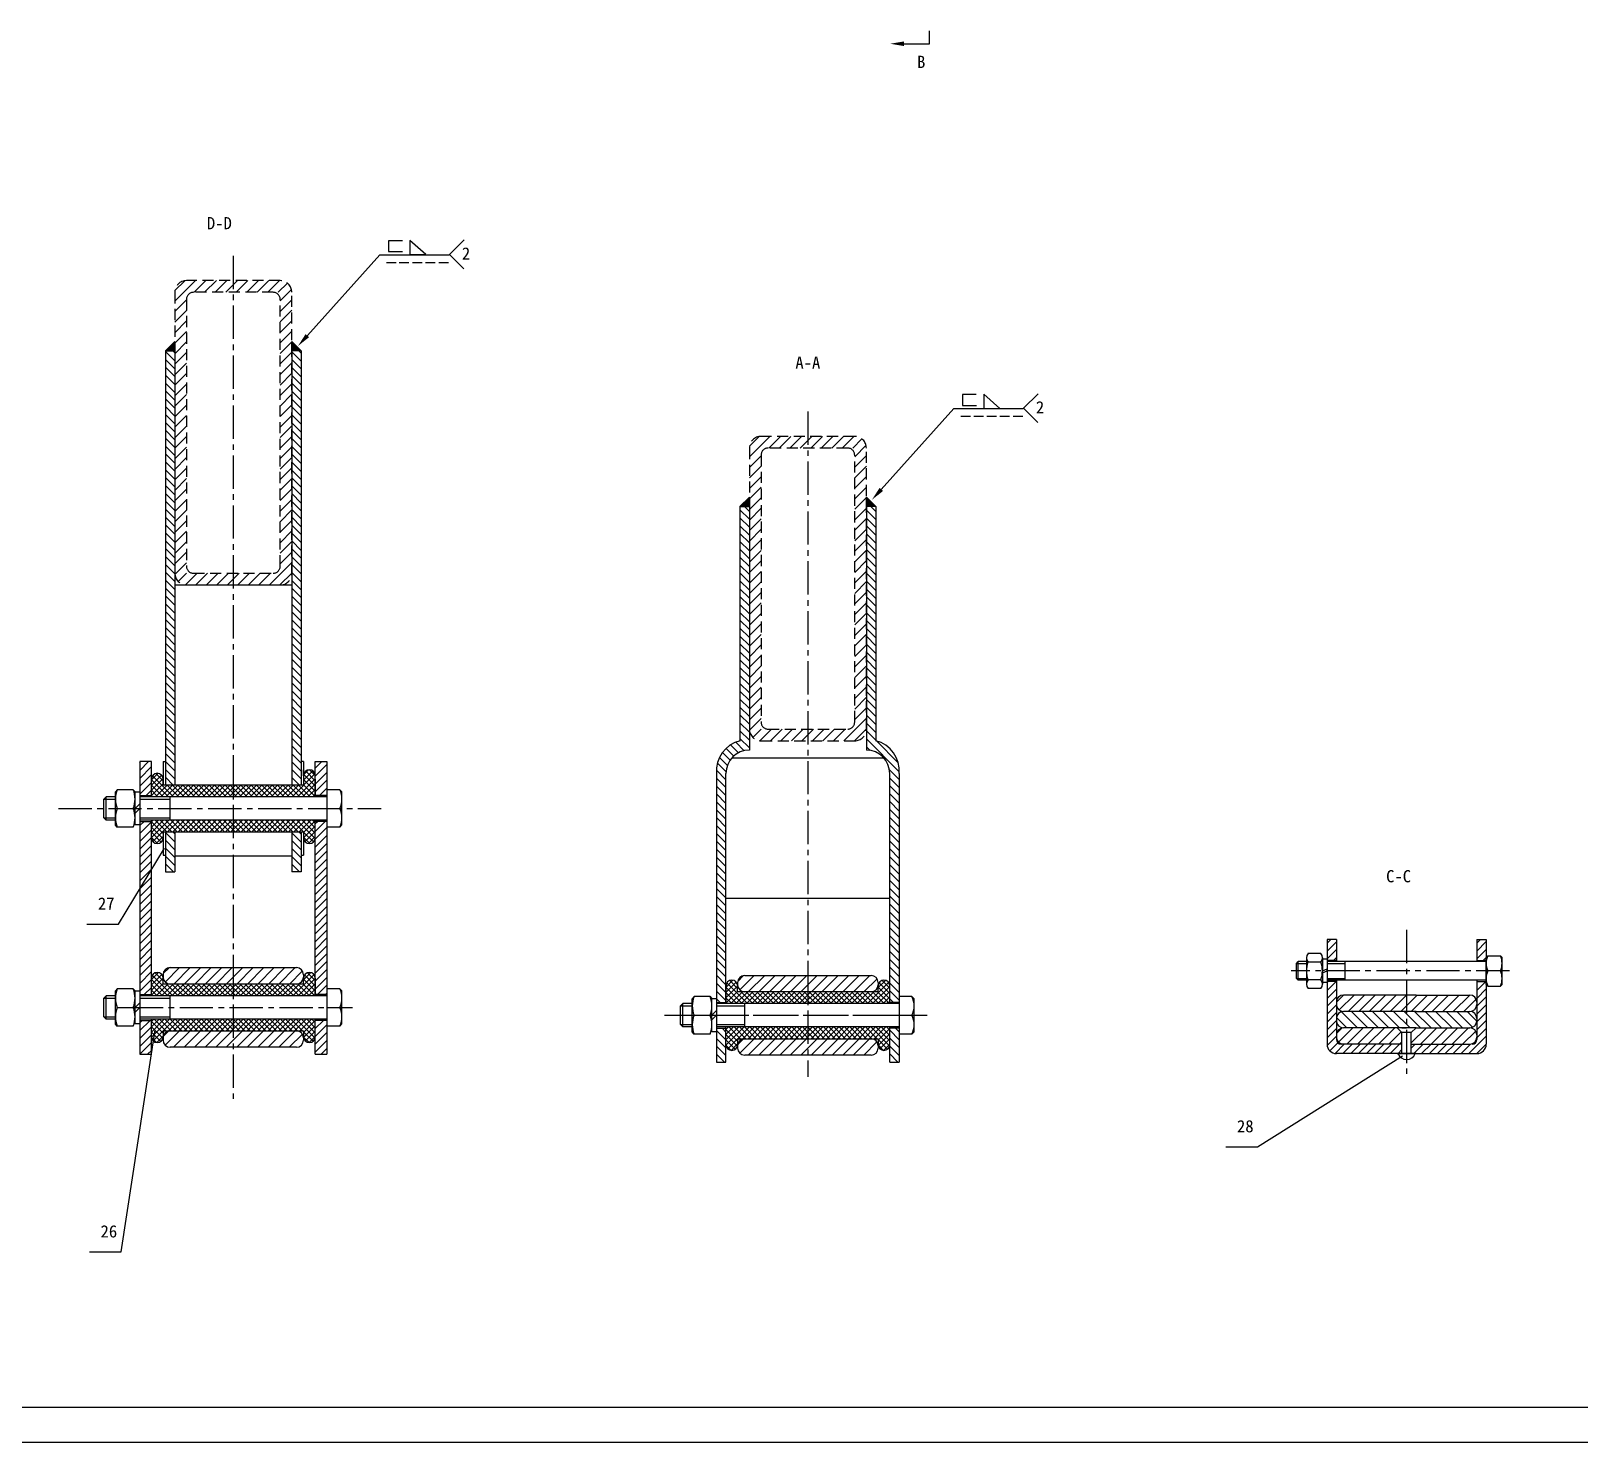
# Model space of a CAD drawing. Header units: millimetres. Extents: x -4667 to 8941, y -1665 to 5310.
# Drawn here: x 291.6 to 734.7, y 4167.3 to 4571.1 of the extents above; entities that cross this region are included whole.
import ezdxf

# ---------------------------------------------------------------- set-up
doc = ezdxf.new("R2010")
doc.units = ezdxf.units.MM
doc.linetypes.add('CENTER2', pattern=[28.575, 19.05, -3.175, 3.175, -3.175])
doc.linetypes.add('DASHED2', pattern=[9.525, 6.35, -3.175])
for name, color, linetype in [('尺寸', 4, 'CONTINUOUS'), ('点划线', 6, 'CENTER2'), ('细实线', 3, 'CONTINUOUS'), ('虚线', 4, 'DASHED2')]:
    doc.layers.add(name, color=color, linetype=linetype)
doc.layers.add('粗实线', color=2, linetype='CONTINUOUS', lineweight=30)
doc.styles.get("Standard").update_dxf_attribs({"font": '', "height": 3.5})
doc.styles.get('Standard').set_extended_font_data('SimSun')
pattern_1 = [(135, (530.7148, 4276.0188), (-1.128145, -1.128145), [])]

msp = doc.modelspace()

# ---------------------------------------------------------------- hatches: boundary and pattern name
at = {"layer": '粗实线', "ltscale": 0.5}
for points in [[(330.07, 4479.56), (332.75, 4479.56), (332.75, 4482.24)], [(366.25, 4482.24), (366.25, 4479.56), (368.93, 4479.56)], [(494.53, 4434.98), (497.21, 4434.98), (497.21, 4437.66)], [(494.53, 4434.98), (497.21, 4434.98), (497.21, 4437.66)], [(530.71, 4437.66), (530.71, 4434.98), (533.39, 4434.98)]]:
    msp.add_hatch(color=256, dxfattribs=at).paths.add_polyline_path(points)
at = {"layer": '细实线', "ltscale": 0.5}
h = msp.add_hatch(dxfattribs=at)
h.set_pattern_fill('ANSI31', color=256, scale=0.5025, angle=90, style=0)
h.set_pattern_definition([(135, (330.0746, 4330.4625), (-1.128145, -1.128145), [])])
h.paths.add_polyline_path([(332.75, 4413.23), (332.75, 4479.56), (330.07, 4479.56), (330.07, 4362.01), (330.07, 4355.31), (332.75, 4355.31)])
h.paths.add_polyline_path([(366.25, 4355.31), (368.93, 4355.31), (368.93, 4362.01), (368.93, 4479.56), (366.25, 4479.56), (366.25, 4413.23)])
h.paths.add_polyline_path([(366.25, 4330.46), (368.93, 4330.46), (368.93, 4335.21), (368.93, 4341.91), (366.25, 4341.91)])
h.paths.add_polyline_path([(332.75, 4341.91), (330.07, 4341.91), (330.07, 4335.21), (330.07, 4330.46), (332.75, 4330.46)])
h = msp.add_hatch(dxfattribs=at)
h.set_pattern_fill('ANSI31', color=256, scale=0.5025, angle=90, style=0)
h.set_pattern_definition(pattern_1)
h.paths.add_polyline_path([(487.83, 4358.6, -0.367728), (494.53, 4367.98), (494.53, 4434.98), (494.53, 4434.98), (497.21, 4434.98), (497.21, 4365.3, 0.414214), (490.51, 4358.6), (490.51, 4293.1), (487.83, 4293.1)])
h.paths.add_polyline_path([(487.83, 4282.05), (487.83, 4285.73), (490.51, 4285.73), (490.51, 4281.04), (490.51, 4276.02), (487.83, 4276.02)])
h = msp.add_hatch(dxfattribs=at)
h.set_pattern_fill('ANSI31', color=256, scale=0.5025, angle=90, style=0)
h.set_pattern_definition(pattern_1)
h.paths.add_polyline_path([(540.09, 4358.6, 0.367728), (533.39, 4367.98), (533.39, 4434.98), (533.39, 4434.98), (530.71, 4434.98), (530.71, 4365.3, -0.414214), (537.41, 4358.6), (537.41, 4293.1), (540.09, 4293.1)])
h.paths.add_polyline_path([(540.09, 4282.05), (540.09, 4285.73), (537.41, 4285.73), (537.41, 4281.04), (537.41, 4276.02), (540.09, 4276.02)])
h = msp.add_hatch(dxfattribs=at)
h.set_pattern_fill('ANSI31', color=256, scale=0.5025, style=0)
h.set_pattern_definition([(45, (322.7046, 4278.2586), (-1.128145, 1.128145), [])])
h.paths.add_polyline_path([(376.3, 4344.92), (372.95, 4344.92), (372.95, 4340.23), (372.95, 4295.34), (376.3, 4295.34)])
h.paths.add_polyline_path([(326.05, 4344.92), (322.7, 4344.92), (322.7, 4295.34), (326.05, 4295.34)])
h.paths.add_polyline_path([(326.05, 4287.97), (322.7, 4287.97), (322.7, 4278.26), (326.05, 4278.26)])
h.paths.add_polyline_path([(376.3, 4287.97), (372.95, 4287.97), (372.95, 4283.28), (372.95, 4278.26), (376.3, 4278.26)])
h.paths.add_polyline_path([(376.3, 4362.01), (372.95, 4362.01), (372.95, 4352.29), (376.3, 4352.29)])
h.paths.add_polyline_path([(326.05, 4362.01), (322.7, 4362.01), (322.7, 4352.29), (326.05, 4352.29)])
h = msp.add_hatch(dxfattribs=at)
h.set_pattern_fill('ANSI37', color=256, scale=0.335, angle=90, style=0)
h.set_pattern_definition([(135, (326.0546, 4281.6086), (-0.752096, -0.752096), []), (225, (326.0546, 4281.6086), (0.752096, -0.752096), [])])
h.paths.add_polyline_path([(372.95, 4356.98), (372.95, 4357.99, 0.414214), (371.28, 4359.66, 0.414214), (369.6, 4357.99), (369.6, 4357.32), (369.6, 4355.31), (349.5, 4355.31), (349.5, 4351.96), (372.95, 4351.96)])
h.paths.add_polyline_path([(372.95, 4345.26), (349.5, 4345.26), (349.5, 4341.91), (369.6, 4341.91), (369.6, 4340.23, 0.414214), (371.28, 4338.56, 0.414214), (372.95, 4340.23)])
h.paths.add_polyline_path([(349.5, 4345.26), (326.05, 4345.26), (326.05, 4340.23, 0.414214), (327.73, 4338.56, 0.414214), (329.4, 4340.23), (329.4, 4341.91), (349.5, 4341.91)])
h.paths.add_polyline_path([(349.5, 4355.31), (329.4, 4355.31), (329.4, 4356.98, 0.414214), (327.73, 4358.66, 0.414214), (326.05, 4356.98), (326.05, 4351.96), (349.5, 4351.96)])
h.paths.add_polyline_path([(349.5, 4298.36), (329.4, 4298.36), (329.4, 4300.03, 0.414214), (327.73, 4301.71, 0.414214), (326.05, 4300.03), (326.05, 4295.01), (349.5, 4295.01)])
h.paths.add_polyline_path([(372.95, 4300.03, 0.414214), (371.28, 4301.71, 0.414214), (369.6, 4300.03), (369.6, 4298.36), (349.5, 4298.36), (349.5, 4295.01), (372.95, 4295.01)])
h.paths.add_polyline_path([(372.95, 4288.31), (349.5, 4288.31), (349.5, 4284.96), (369.6, 4284.96), (369.6, 4283.28, 0.414214), (371.28, 4281.61, 0.414214), (372.95, 4283.28)])
h.paths.add_polyline_path([(349.5, 4288.31), (326.05, 4288.31), (326.05, 4283.28, 0.414214), (327.73, 4281.61, 0.414214), (329.4, 4283.28), (329.4, 4284.96), (349.5, 4284.96)])
h = msp.add_hatch(dxfattribs=at)
h.set_pattern_fill('ANSI31', color=256, scale=0.5025, style=0)
h.set_pattern_definition([(45, (662.5831, 4278.469), (-1.128145, 1.128145), [])])
h.paths.add_polyline_path([(708.14, 4299.1), (705.46, 4299.1), (705.46, 4290.53), (705.46, 4285.84), (705.46, 4283.16, -0.414214), (703.45, 4281.15), (686.7, 4281.15), (686.7, 4278.47), (687.84, 4278.47), (705.46, 4278.47, 0.414214), (708.14, 4281.15)])
h.paths.add_polyline_path([(684.02, 4281.15), (667.27, 4281.15), (666.6, 4281.15, -0.414214), (665.26, 4282.49), (665.26, 4285.84), (665.26, 4290.53), (665.26, 4299.1), (662.58, 4299.1), (662.58, 4298.77), (662.58, 4281.15, 0.414214), (665.26, 4278.47), (684.02, 4278.47)])
h.paths.add_polyline_path([(665.26, 4311.14), (662.58, 4311.14), (662.58, 4305.13), (665.26, 4305.13)])
h.paths.add_polyline_path([(708.14, 4311.14), (705.46, 4311.14), (705.46, 4305.13), (708.14, 4305.13)])
h = msp.add_hatch(dxfattribs=at)
h.set_pattern_fill('ANSI31', color=256, scale=0.67, style=0)
h.set_pattern_definition([(45, (329.4046, 4280.2686), (-1.50419, 1.50419), [])])
h.paths.add_polyline_path([(349.5, 4303.05), (331.41, 4303.05, 0.414214), (329.4, 4301.04), (329.4, 4300.37, 0.414214), (331.41, 4298.36), (349.5, 4298.36)])
h.paths.add_polyline_path([(369.6, 4300.37), (369.6, 4301.04, 0.414214), (367.59, 4303.05), (349.5, 4303.05), (349.5, 4298.36), (367.59, 4298.36, 0.414214)])
h.paths.add_polyline_path([(369.6, 4282.28), (369.6, 4282.95, 0.414214), (367.59, 4284.96), (349.5, 4284.96), (349.5, 4280.27), (367.59, 4280.27, 0.414214)])
h.paths.add_polyline_path([(349.5, 4284.96), (331.41, 4284.96, 0.414214), (329.4, 4282.95), (329.4, 4282.28, 0.414214), (331.41, 4280.27), (349.5, 4280.27)])
h = msp.add_hatch(dxfattribs=at)
h.set_pattern_fill('ANSI37', color=256, scale=0.335, angle=90, style=0)
h.set_pattern_definition([(135, (490.5148, 4279.3688), (-0.752096, -0.752096), []), (225, (490.5148, 4279.3688), (0.752096, -0.752096), [])])
h.paths.add_polyline_path([(513.96, 4296.12), (513.96, 4292.77), (537.41, 4292.77), (537.41, 4297.79, 0.414214), (535.74, 4299.47, 0.414214), (534.06, 4297.79), (534.06, 4296.12)])
h.paths.add_polyline_path([(493.86, 4296.12), (493.86, 4297.79, 0.414214), (492.19, 4299.47, 0.414214), (490.51, 4297.79), (490.51, 4292.77), (513.96, 4292.77), (513.96, 4296.12)])
h.paths.add_polyline_path([(490.51, 4286.07), (490.51, 4281.04, 0.414214), (492.19, 4279.37, 0.414214), (493.86, 4281.04), (493.86, 4282.72), (513.96, 4282.72), (513.96, 4286.07)])
h.paths.add_polyline_path([(513.96, 4286.07), (513.96, 4282.72), (534.06, 4282.72), (534.06, 4281.04, 0.414214), (535.74, 4279.37, 0.414214), (537.41, 4281.04), (537.41, 4286.07)])
h = msp.add_hatch(dxfattribs=at)
h.set_pattern_fill('ANSI31', color=256, scale=0.67, style=0)
h.set_pattern_definition([(45, (493.8648, 4278.0288), (-1.50419, 1.50419), [])])
h.paths.add_polyline_path([(513.96, 4296.12), (513.96, 4300.81), (495.87, 4300.81, 0.414214), (493.86, 4298.8), (493.86, 4298.13, 0.414214), (495.87, 4296.12)])
h.paths.add_polyline_path([(532.05, 4296.12, 0.414214), (534.06, 4298.13), (534.06, 4298.8, 0.414214), (532.05, 4300.81), (513.96, 4300.81), (513.96, 4296.12)])
h.paths.add_polyline_path([(513.96, 4282.72), (513.96, 4278.03), (532.05, 4278.03, 0.414214), (534.06, 4280.04), (534.06, 4280.71, 0.414214), (532.05, 4282.72)])
h.paths.add_polyline_path([(513.96, 4278.03), (513.96, 4282.72), (495.87, 4282.72, 0.414214), (493.86, 4280.71), (493.86, 4280.04, 0.414214), (495.87, 4278.03)])
h = msp.add_hatch(dxfattribs=at)
h.set_pattern_fill('ANSI31', color=256, scale=0.67, style=0)
h.set_pattern_definition([(45, (665.263, 4281.149), (-1.50419, 1.50419), [])])
h.paths.add_polyline_path([(685.36, 4295.22), (667.27, 4295.22, 0.414214), (665.26, 4293.21), (665.26, 4292.54, 0.414214), (667.27, 4290.53), (685.36, 4290.53)])
h.paths.add_polyline_path([(703.45, 4295.22), (688.04, 4295.22), (685.36, 4295.22), (685.36, 4290.53), (688.04, 4290.53), (703.45, 4290.53, 0.414214), (705.46, 4292.54), (705.46, 4293.21, 0.414214)])
h.paths.add_polyline_path([(705.46, 4283.83, 0.414214), (703.45, 4285.84), (688.04, 4285.84), (686.7, 4284.5), (686.7, 4281.15), (703.45, 4281.15, 0.414214), (705.46, 4283.16)])
h.paths.add_polyline_path([(684.02, 4284.5), (682.65, 4285.84), (667.27, 4285.84, 0.414214), (665.26, 4283.83), (665.26, 4283.16, 0.414214), (667.27, 4281.15), (684.02, 4281.15)])
h = msp.add_hatch(dxfattribs=at)
h.set_pattern_fill('ANSI31', color=256, scale=0.67, angle=90, style=0)
h.set_pattern_definition([(135, (665.263, 4285.839), (-1.50419, -1.50419), [])])
h.paths.add_polyline_path([(685.36, 4290.53), (667.27, 4290.53, 0.414214), (665.26, 4288.52), (665.26, 4287.85, 0.414214), (667.27, 4285.84), (685.36, 4285.84)])
h.paths.add_polyline_path([(705.46, 4287.85), (705.46, 4288.52, 0.414214), (703.45, 4290.53), (688.04, 4290.53), (685.36, 4290.53), (685.36, 4285.84), (686.7, 4285.84), (688.04, 4285.84), (703.45, 4285.84, 0.414214)])
at = {"layer": '虚线', "ltscale": 0.5}
h = msp.add_hatch(dxfattribs=at)
h.set_pattern_fill('ANSI31', color=256, scale=0.67, style=0)
h.set_pattern_definition([(45, (332.7546, 4412.5636), (-1.504193, 1.504193), [])])
h.paths.add_polyline_path([(362.9, 4415.91), (349.5, 4415.91), (349.5, 4412.56), (362.9, 4412.56, 0.414214), (366.25, 4415.91), (366.25, 4479.56), (366.25, 4496.31, 0.414214), (362.9, 4499.66), (349.5, 4499.66), (349.5, 4496.31), (362.9, 4496.31)])
h.paths.add_polyline_path([(336.1, 4496.31), (349.5, 4496.31), (349.5, 4499.66), (336.1, 4499.66, 0.414214), (332.75, 4496.31), (332.75, 4415.91, 0.414214), (336.1, 4412.56), (349.5, 4412.56), (349.5, 4415.91), (336.1, 4415.91)])
h = msp.add_hatch(dxfattribs=at)
h.set_pattern_fill('ANSI31', color=256, scale=0.67, style=0)
h.set_pattern_definition([(45, (497.2148, 4367.983), (-1.504193, 1.504193), [])])
h.paths.add_polyline_path([(527.36, 4371.33), (513.96, 4371.33), (513.96, 4367.98), (527.36, 4367.98, 0.414214), (530.71, 4371.33), (530.71, 4434.98), (530.71, 4451.73, 0.414214), (527.36, 4455.08), (513.96, 4455.08), (513.96, 4451.73), (527.36, 4451.73)])
h.paths.add_polyline_path([(500.56, 4451.73), (513.96, 4451.73), (513.96, 4455.08), (500.56, 4455.08, 0.414214), (497.21, 4451.73), (497.21, 4371.33, 0.414214), (500.56, 4367.98), (513.96, 4367.98), (513.96, 4371.33), (500.56, 4371.33)])

# ---------------------------------------------------------------- linework, layer by layer
at = {"layer": '尺寸', "ltscale": 0.5}
for p, q in [((400.04, 4511.16), (400.04, 4507.1)), ((404.58, 4507.1), (400.04, 4511.16)), ((397.88, 4511.05), (393.93, 4511.05)), ((393.93, 4511.05), (393.93, 4507.97)), ((393.93, 4507.97), (397.94, 4507.97)), ((400.04, 4507.1), (404.58, 4507.1)), ((393.32, 4504.84), (396.08, 4504.84)), ((397.01, 4504.84), (399.76, 4504.84)), ((400.78, 4504.84), (403.54, 4504.84)), ((404.49, 4504.84), (407.25, 4504.84)), ((408.29, 4504.84), (411.05, 4504.84)), ((562.17, 4467.04), (558.22, 4467.04)), ((558.22, 4467.04), (558.22, 4463.96)), ((564.34, 4467.14), (564.34, 4463.08)), ((568.87, 4463.08), (564.34, 4467.14)), ((558.22, 4463.96), (562.24, 4463.96)), ((564.34, 4463.08), (568.87, 4463.08)), ((557.76, 4460.9), (560.52, 4460.9)), ((561.44, 4460.9), (564.2, 4460.9)), ((565.22, 4460.9), (567.97, 4460.9)), ((568.93, 4460.9), (571.69, 4460.9)), ((572.73, 4460.9), (575.49, 4460.9))]:
    msp.add_line(p, q, dxfattribs=at)
at = {"layer": '点划线', "ltscale": 0.5}
for p, q in [((349.5, 4506.78), (349.5, 4265.34)), ((513.96, 4462.2), (513.96, 4271.81)), ((299.44, 4348.61), (391.77, 4348.61)), ((685.36, 4313.84), (685.36, 4272.62)), ((714.81, 4302.12), (652.35, 4302.12)), ((319.86, 4291.66), (383.61, 4291.66)), ((472.89, 4289.42), (545.63, 4289.42)), ((484.32, 4289.42), (548.07, 4289.42))]:
    msp.add_line(p, q, dxfattribs=at)
at = {"layer": '粗实线', "ltscale": 0.5}
for p, q in [((548.79, 4567.44), (548.79, 4571.1)), ((332.75, 4482.24), (330.07, 4479.56)), ((332.75, 4479.56), (332.75, 4482.24)), ((366.25, 4479.56), (366.25, 4482.24)), ((366.25, 4482.24), (368.93, 4479.56)), ((330.07, 4479.56), (330.07, 4362.01)), ((330.07, 4479.56), (332.75, 4479.56)), ((330.07, 4479.56), (332.75, 4479.56)), ((332.75, 4479.56), (332.75, 4413.23)), ((368.93, 4479.56), (366.25, 4479.56)), ((366.25, 4479.56), (366.25, 4413.23)), ((368.93, 4479.56), (368.93, 4362.01)), ((497.21, 4437.66), (494.53, 4434.98)), ((497.21, 4437.66), (494.53, 4434.98)), ((497.21, 4434.98), (497.21, 4437.66)), ((497.21, 4434.98), (497.21, 4437.66)), ((530.71, 4434.98), (530.71, 4437.66)), ((530.71, 4437.66), (533.39, 4434.98)), ((494.53, 4434.98), (497.21, 4434.98)), ((494.53, 4434.98), (494.53, 4367.98)), ((494.53, 4434.98), (497.21, 4434.98)), ((494.53, 4434.98), (497.21, 4434.98)), ((494.53, 4434.98), (494.53, 4367.98)), ((494.53, 4434.98), (497.21, 4434.98)), ((497.21, 4434.98), (497.21, 4365.3)), ((497.21, 4434.98), (497.21, 4365.3)), ((533.39, 4434.98), (530.71, 4434.98)), ((530.71, 4434.98), (530.71, 4365.3)), ((533.39, 4434.98), (530.71, 4434.98)), ((533.39, 4434.98), (533.39, 4367.98)), ((332.75, 4413.23), (332.75, 4355.31)), ((332.75, 4412.56), (366.25, 4412.56)), ((366.25, 4413.23), (366.25, 4355.31)), ((326.05, 4362.01), (322.7, 4362.01)), ((322.7, 4362.01), (322.7, 4278.26)), ((326.05, 4351.96), (326.05, 4362.01)), ((329.4, 4362.01), (329.4, 4362.01)), ((329.4, 4362.01), (329.4, 4355.31)), ((329.4, 4362.01), (330.07, 4362.01)), ((330.07, 4362.01), (330.07, 4355.31)), ((368.93, 4362.01), (368.93, 4355.31)), ((369.6, 4362.01), (368.93, 4362.01)), ((369.6, 4362.01), (369.6, 4362.01)), ((369.6, 4362.01), (369.6, 4355.31)), ((372.95, 4362.01), (376.3, 4362.01)), ((372.95, 4351.96), (372.95, 4362.01)), ((376.3, 4362.01), (376.3, 4278.26)), ((492.27, 4363.12), (535.66, 4363.12)), ((327.73, 4358.66), (327.73, 4358.66)), ((329.4, 4357.99), (329.4, 4357.32)), ((329.4, 4355.31), (329.4, 4356.98)), ((369.6, 4357.99), (369.6, 4359.66)), ((369.6, 4357.99), (369.6, 4357.32)), ((369.6, 4357.99), (369.6, 4357.32)), ((371.28, 4358.66), (371.28, 4358.66)), ((372.95, 4356.98), (372.95, 4351.96)), ((487.83, 4358.6), (487.83, 4296.79)), ((487.83, 4358.6), (487.83, 4282.05)), ((490.51, 4292.77), (490.51, 4358.6)), ((490.51, 4292.77), (490.51, 4358.6)), ((537.41, 4292.77), (537.41, 4358.6)), ((540.09, 4358.6), (540.09, 4282.05)), ((316.27, 4353.97), (315.74, 4353.35)), ((315.74, 4343.87), (315.74, 4353.35)), ((320.83, 4353.97), (316.27, 4353.97)), ((320.83, 4353.97), (321.36, 4353.35)), ((321.36, 4343.92), (321.36, 4353.35)), ((321.36, 4344.59), (321.36, 4352.63)), ((322.7, 4352.29), (326.05, 4352.29)), ((376.3, 4351.96), (322.7, 4351.96)), ((369.6, 4355.31), (329.4, 4355.31)), ((349.5, 4355.31), (349.5, 4351.96)), ((376.3, 4352.29), (372.95, 4352.29)), ((316.27, 4348.61), (320.83, 4348.61)), ((321.36, 4348.61), (322.7, 4349.95)), ((321.36, 4347.27), (322.7, 4348.61)), ((316.27, 4343.25), (315.74, 4343.87)), ((320.83, 4343.25), (316.27, 4343.25)), ((376.3, 4345.26), (322.7, 4345.26)), ((322.7, 4344.92), (326.05, 4344.92)), ((326.05, 4295.01), (326.05, 4345.26)), ((349.5, 4345.26), (349.5, 4341.91)), ((372.95, 4295.01), (372.95, 4345.26)), ((372.95, 4340.23), (372.95, 4345.26)), ((376.3, 4344.92), (372.95, 4344.92)), ((329.4, 4341.91), (329.4, 4335.21)), ((329.4, 4341.91), (369.6, 4341.91)), ((329.4, 4341.91), (329.4, 4340.23)), ((329.4, 4339.9), (329.4, 4339.23)), ((330.07, 4341.91), (330.07, 4335.21)), ((332.75, 4341.91), (332.75, 4330.46)), ((366.25, 4341.91), (366.25, 4330.46)), ((368.93, 4341.91), (368.93, 4335.21)), ((369.6, 4341.91), (369.6, 4340.23)), ((369.6, 4341.91), (369.6, 4340.23)), ((369.6, 4340.23), (369.6, 4335.21)), ((329.4, 4335.21), (329.4, 4335.21)), ((329.4, 4335.21), (330.07, 4335.21)), ((330.07, 4335.21), (330.07, 4330.46)), ((366.25, 4335), (332.75, 4335)), ((368.93, 4335.21), (368.93, 4330.46)), ((368.93, 4335.21), (369.6, 4335.21)), ((369.6, 4335.21), (369.6, 4335.21)), ((330.07, 4330.46), (332.75, 4330.46)), ((368.93, 4330.46), (366.25, 4330.46)), ((490.51, 4322.92), (537.41, 4322.92)), ((662.58, 4311.14), (662.58, 4281.15)), ((665.26, 4311.14), (662.58, 4311.14)), ((665.26, 4311.14), (665.26, 4304.8)), ((705.46, 4311.14), (705.46, 4304.8)), ((705.46, 4311.14), (708.14, 4311.14)), ((708.14, 4311.14), (708.14, 4281.15)), ((331.41, 4303.05), (367.59, 4303.05)), ((656.69, 4305.89), (656.69, 4298.34)), ((660.81, 4307.14), (657.12, 4307.14)), ((660.81, 4304.63), (657.12, 4304.63)), ((661.24, 4305.89), (661.24, 4298.34)), ((661.24, 4305.47), (661.24, 4298.77)), ((662.58, 4305.47), (661.24, 4305.47)), ((661.24, 4303.88), (661.24, 4303.88)), ((662.58, 4305.47), (662.58, 4298.77)), ((708.58, 4306.47), (708.14, 4305.97)), ((708.14, 4298.26), (708.14, 4305.97)), ((708.58, 4306.47), (712.24, 4306.47)), ((712.24, 4306.47), (712.67, 4305.97)), ((712.67, 4298.26), (712.67, 4305.97)), ((327.73, 4301.71), (327.73, 4301.71)), ((329.4, 4301.04), (329.4, 4300.37)), ((329.4, 4298.36), (329.4, 4300.03)), ((369.6, 4301.04), (369.6, 4300.37)), ((369.6, 4301.04), (369.6, 4300.37)), ((369.6, 4298.36), (369.6, 4300.03)), ((371.28, 4301.71), (371.28, 4301.71)), ((372.95, 4300.03), (372.95, 4295.01)), ((492.19, 4299.47), (492.19, 4299.47)), ((493.86, 4298.8), (493.86, 4298.13)), ((495.87, 4300.81), (532.05, 4300.81)), ((534.06, 4298.8), (534.06, 4298.13)), ((534.06, 4298.8), (534.06, 4298.13)), ((535.74, 4299.47), (535.74, 4299.47)), ((660.81, 4299.6), (657.12, 4299.6)), ((661.24, 4302.12), (662.58, 4302.67)), ((661.24, 4301.56), (662.58, 4302.12)), ((662.58, 4298.77), (661.24, 4298.77)), ((665.26, 4299.44), (665.26, 4290.53)), ((705.46, 4299.44), (705.46, 4290.53)), ((712.24, 4302.12), (708.58, 4302.12)), ((316.27, 4297.02), (315.74, 4296.4)), ((315.74, 4286.92), (315.74, 4296.4)), ((320.83, 4297.02), (316.27, 4297.02)), ((320.83, 4297.02), (321.36, 4296.4)), ((321.36, 4286.97), (321.36, 4296.4)), ((321.36, 4287.64), (321.36, 4295.68)), ((322.7, 4295.34), (326.05, 4295.34)), ((376.3, 4295.01), (322.7, 4295.01)), ((369.6, 4298.36), (329.4, 4298.36)), ((349.5, 4298.36), (349.5, 4295.01)), ((376.3, 4295.34), (372.95, 4295.34)), ((481.4, 4294.78), (480.87, 4294.16)), ((480.87, 4284.68), (480.87, 4294.16)), ((485.96, 4294.78), (481.4, 4294.78)), ((485.96, 4294.78), (486.49, 4294.16)), ((486.49, 4284.73), (486.49, 4294.16)), ((490.51, 4297.79), (490.51, 4292.77)), ((493.86, 4296.12), (493.86, 4297.79)), ((534.06, 4296.12), (493.86, 4296.12)), ((513.96, 4296.12), (513.96, 4292.77)), ((534.06, 4296.12), (534.06, 4297.79)), ((660.81, 4297.09), (657.12, 4297.09)), ((688.04, 4295.22), (667.27, 4295.22)), ((688.04, 4295.22), (703.45, 4295.22)), ((708.14, 4298.26), (708.58, 4297.76)), ((708.58, 4297.76), (712.24, 4297.76)), ((712.67, 4298.26), (712.24, 4297.76)), ((316.27, 4291.66), (320.83, 4291.66)), ((321.36, 4291.66), (322.7, 4293)), ((321.36, 4290.32), (322.7, 4291.66)), ((486.49, 4285.4), (486.49, 4293.44)), ((486.49, 4289.42), (487.83, 4290.76)), ((487.83, 4293.1), (490.51, 4293.1)), ((540.09, 4292.77), (487.83, 4292.77)), ((540.09, 4293.1), (536.69, 4293.1)), ((665.26, 4293.21), (665.26, 4292.54)), ((665.26, 4290.53), (665.26, 4285.84)), ((688.04, 4290.53), (667.27, 4290.53)), ((688.04, 4290.53), (703.45, 4290.53)), ((705.46, 4293.21), (705.46, 4292.54)), ((705.46, 4290.53), (705.46, 4285.84)), ((316.27, 4286.3), (315.74, 4286.92)), ((320.83, 4286.3), (316.27, 4286.3)), ((376.3, 4288.31), (322.7, 4288.31)), ((322.7, 4287.97), (326.05, 4287.97)), ((326.05, 4278.26), (326.05, 4288.31)), ((349.5, 4288.31), (349.5, 4284.96)), ((372.95, 4278.26), (372.95, 4288.31)), ((372.95, 4283.28), (372.95, 4288.31)), ((376.3, 4287.97), (372.95, 4287.97)), ((481.4, 4289.42), (485.96, 4289.42)), ((486.49, 4288.08), (487.83, 4289.42)), ((540.09, 4286.07), (487.83, 4286.07)), ((487.83, 4285.73), (490.51, 4285.73)), ((490.51, 4276.02), (490.51, 4286.07)), ((513.96, 4286.07), (513.96, 4282.72)), ((537.41, 4276.02), (537.41, 4286.07)), ((537.41, 4281.04), (537.41, 4286.07)), ((540.09, 4285.73), (537.41, 4285.73)), ((665.26, 4288.52), (665.26, 4287.85)), ((665.26, 4285.84), (665.26, 4282.49)), ((688.04, 4285.84), (667.27, 4285.84)), ((682.65, 4285.84), (684.02, 4284.5)), ((684.02, 4285.84), (685.36, 4285.84)), ((686.7, 4285.84), (685.36, 4285.84)), ((686.7, 4284.5), (688.04, 4285.84)), ((688.04, 4285.84), (703.45, 4285.84)), ((705.46, 4288.52), (705.46, 4287.85)), ((705.46, 4285.84), (705.46, 4282.49)), ((329.4, 4284.96), (369.6, 4284.96)), ((329.4, 4284.96), (329.4, 4283.28)), ((329.4, 4282.95), (329.4, 4282.28)), ((369.6, 4284.96), (369.6, 4283.28)), ((369.6, 4284.96), (369.6, 4283.28)), ((369.6, 4282.95), (369.6, 4282.28)), ((481.4, 4284.06), (480.87, 4284.68)), ((485.96, 4284.06), (481.4, 4284.06)), ((487.83, 4282.05), (487.83, 4276.02)), ((493.86, 4282.72), (534.06, 4282.72)), ((493.86, 4282.72), (493.86, 4281.04)), ((493.86, 4280.71), (493.86, 4280.04)), ((534.06, 4282.72), (534.06, 4281.04)), ((534.06, 4282.72), (534.06, 4281.04)), ((534.06, 4280.71), (534.06, 4280.04)), ((540.09, 4282.05), (540.09, 4276.02)), ((665.26, 4283.83), (665.26, 4283.16)), ((667.27, 4281.15), (666.6, 4281.15)), ((683.99, 4281.15), (667.27, 4281.15)), ((684.02, 4278.47), (684.02, 4284.5)), ((686.7, 4284.5), (684.02, 4284.5)), ((686.7, 4278.47), (686.7, 4284.5)), ((686.74, 4281.15), (703.45, 4281.15)), ((705.46, 4283.83), (705.46, 4283.16)), ((322.7, 4278.26), (326.05, 4278.26)), ((367.59, 4280.27), (331.41, 4280.27)), ((372.95, 4278.26), (376.3, 4278.26)), ((532.05, 4278.03), (495.87, 4278.03)), ((688.04, 4278.47), (665.26, 4278.47)), ((682.68, 4278.47), (705.46, 4278.47)), ((684.02, 4278.47), (682.88, 4278.47)), ((685.36, 4278.47), (684.02, 4278.47)), ((685.36, 4278.47), (686.7, 4278.47)), ((686.7, 4278.47), (687.84, 4278.47)), ((487.83, 4276.02), (490.51, 4276.02)), ((537.41, 4276.02), (540.09, 4276.02))]:
    msp.add_line(p, q, dxfattribs=at)
at = {"layer": '粗实线'}
for p, q in [((312.39, 4351.29), (313.06, 4351.96)), ((315.77, 4351.96), (313.06, 4351.96)), ((313.06, 4345.26), (313.06, 4351.96)), ((322.7, 4353.3), (321.36, 4353.3)), ((331.41, 4345.26), (331.41, 4351.96)), ((379.96, 4353.97), (376.3, 4353.97)), ((380.59, 4353.34), (379.96, 4353.97)), ((380.59, 4343.88), (380.59, 4353.34)), ((312.39, 4345.93), (312.39, 4351.29)), ((376.3, 4348.61), (379.96, 4348.61)), ((313.06, 4345.26), (312.39, 4345.93)), ((315.77, 4345.26), (313.06, 4345.26)), ((322.7, 4343.92), (321.36, 4343.92)), ((379.96, 4343.25), (376.3, 4343.25)), ((379.96, 4343.25), (380.59, 4343.88)), ((653.82, 4304.26), (654.35, 4304.8)), ((653.82, 4299.97), (653.82, 4304.26)), ((654.35, 4299.44), (654.35, 4304.8)), ((656.69, 4304.8), (654.35, 4304.8)), ((665.26, 4305.13), (662.58, 4305.13)), ((708.14, 4304.8), (662.58, 4304.8)), ((667.75, 4299.44), (667.75, 4304.8)), ((705.46, 4305.13), (708.14, 4305.13)), ((654.35, 4299.44), (653.82, 4299.97)), ((656.69, 4299.44), (654.35, 4299.44)), ((708.17, 4299.44), (662.58, 4299.44)), ((665.26, 4299.1), (662.58, 4299.1)), ((705.46, 4299.1), (708.14, 4299.1)), ((312.39, 4294.34), (313.06, 4295.01)), ((312.39, 4288.98), (312.39, 4294.34)), ((315.77, 4295.01), (313.06, 4295.01)), ((313.06, 4288.31), (313.06, 4295.01)), ((322.7, 4296.35), (321.36, 4296.35)), ((331.41, 4288.31), (331.41, 4295.01)), ((379.96, 4297.02), (376.3, 4297.02)), ((380.59, 4296.39), (379.96, 4297.02)), ((380.59, 4286.93), (380.59, 4296.39)), ((487.83, 4294.11), (486.49, 4294.11)), ((543.75, 4294.78), (540.09, 4294.78)), ((544.38, 4294.15), (543.75, 4294.78)), ((544.38, 4284.69), (544.38, 4294.15)), ((376.3, 4291.66), (379.96, 4291.66)), ((477.52, 4292.1), (478.19, 4292.77)), ((477.52, 4286.74), (477.52, 4292.1)), ((480.9, 4292.77), (478.19, 4292.77)), ((478.19, 4286.07), (478.19, 4292.77)), ((495.87, 4286.07), (495.87, 4292.77)), ((313.06, 4288.31), (312.39, 4288.98)), ((315.77, 4288.31), (313.06, 4288.31)), ((322.7, 4286.97), (321.36, 4286.97)), ((379.96, 4286.3), (376.3, 4286.3)), ((379.96, 4286.3), (380.59, 4286.93)), ((478.19, 4286.07), (477.52, 4286.74)), ((480.9, 4286.07), (478.19, 4286.07)), ((540.09, 4289.42), (543.75, 4289.42)), ((487.83, 4284.73), (486.49, 4284.73)), ((543.75, 4284.06), (540.09, 4284.06)), ((543.75, 4284.06), (544.38, 4284.69)), ((-27.45, 4177.3), (1126.55, 4177.3))]:
    msp.add_line(p, q, dxfattribs=at)
at = {"layer": '粗实线', "ltscale": 0.5}
for centre, radius, start, end in [((496.7, 4359.35), 8.9, 104.0826, 184.8421), ((496.7, 4359.35), 8.9, 104.0826, 184.8421), ((497.21, 4358.6), 6.7, 90, 180), ((497.21, 4358.6), 6.7, 90, 180), ((530.71, 4358.6), 6.7, 0, 90), ((531.23, 4359.35), 8.9, 355.1579, 75.9174), ((327.73, 4356.98), 1.68, 90, 180), ((327.73, 4356.98), 1.68, 0, 90), ((371.28, 4357.99), 1.68, 90, 180), ((371.28, 4357.99), 1.68, 0, 90), ((322.7, 4351.29), 6.97, 157.3801, 202.6199), ((314.4, 4351.29), 6.97, 337.3801, 22.6199), ((322.7, 4345.93), 6.97, 157.3801, 202.6199), ((314.4, 4345.93), 6.97, 337.3801, 22.6199), ((327.73, 4340.23), 1.68, 180, 270), ((327.73, 4340.23), 1.68, 270, 0), ((371.28, 4340.23), 1.68, 180, 270), ((371.28, 4340.23), 1.68, 270, 0), ((331.41, 4301.04), 2.01, 90, 180), ((367.59, 4301.04), 2.01, 0, 90), ((658.72, 4305.89), 2.03, 141.7868, 218.2132), ((664.16, 4302.12), 7.48, 160.3471, 199.6529), ((659.21, 4305.89), 2.03, 321.7868, 38.2132), ((653.77, 4302.12), 7.48, 340.3471, 19.6529), ((713.8, 4304.29), 5.66, 157.3801, 202.6199), ((707.01, 4304.29), 5.66, 337.3801, 22.6199), ((327.73, 4300.03), 1.68, 90, 180), ((327.73, 4300.03), 1.68, 0, 90), ((331.41, 4300.37), 2.01, 180, 270), ((367.59, 4300.37), 2.01, 270, 0), ((371.28, 4300.03), 1.68, 90, 180), ((371.28, 4300.03), 1.68, 0, 90), ((492.19, 4297.79), 1.68, 90, 180), ((492.19, 4297.79), 1.68, 0, 90), ((495.87, 4298.8), 2.01, 90, 180), ((532.05, 4298.8), 2.01, 0, 90), ((535.74, 4297.79), 1.68, 90, 180), ((535.74, 4297.79), 1.68, 0, 90), ((658.72, 4298.34), 2.03, 141.7868, 218.2132), ((659.21, 4298.34), 2.03, 321.7868, 38.2132), ((713.8, 4299.94), 5.66, 157.3801, 202.6199), ((707.01, 4299.94), 5.66, 337.3801, 22.6199), ((322.7, 4294.34), 6.97, 157.3801, 202.6199), ((314.4, 4294.34), 6.97, 337.3801, 22.6199), ((487.83, 4292.1), 6.97, 157.3801, 202.6199), ((479.53, 4292.1), 6.97, 337.3801, 22.6199), ((495.87, 4298.13), 2.01, 180, 270), ((532.05, 4298.13), 2.01, 270, 0), ((667.27, 4293.21), 2.01, 90, 180), ((703.45, 4293.21), 2.01, 0, 90), ((322.7, 4288.98), 6.97, 157.3801, 202.6199), ((314.4, 4288.98), 6.97, 337.3801, 22.6199), ((667.27, 4292.54), 2.01, 180, 270), ((667.27, 4288.52), 2.01, 90, 180), ((703.45, 4292.54), 2.01, 270, 0), ((703.45, 4288.52), 2.01, 0, 90), ((487.83, 4286.74), 6.97, 157.3801, 202.6199), ((479.53, 4286.74), 6.97, 337.3801, 22.6199), ((667.27, 4287.85), 2.01, 180, 270), ((667.27, 4283.83), 2.01, 90, 180), ((703.45, 4287.85), 2.01, 270, 0), ((703.45, 4283.83), 2.01, 0, 90), ((327.73, 4283.28), 1.68, 180, 270), ((327.73, 4283.28), 1.68, 270, 0), ((331.41, 4282.95), 2.01, 90, 180), ((331.41, 4282.28), 2.01, 180, 270), ((367.59, 4282.95), 2.01, 0, 90), ((367.59, 4282.28), 2.01, 270, 0), ((371.28, 4283.28), 1.68, 180, 270), ((371.28, 4283.28), 1.68, 270, 0), ((492.19, 4281.04), 1.68, 180, 270), ((492.19, 4281.04), 1.68, 270, 0), ((495.87, 4280.71), 2.01, 90, 180), ((532.05, 4280.71), 2.01, 0, 90), ((535.74, 4281.04), 1.68, 180, 270), ((535.74, 4281.04), 1.68, 270, 0), ((665.26, 4281.15), 2.68, 180, 270), ((667.27, 4283.16), 2.01, 180, 270), ((666.6, 4282.49), 1.34, 180, 270), ((703.45, 4283.16), 2.01, 270, 0), ((704.12, 4282.49), 1.34, 270, 0), ((705.46, 4281.15), 2.68, 270, 0), ((495.87, 4280.04), 2.01, 180, 270), ((532.05, 4280.04), 2.01, 270, 0), ((685.36, 4279.36), 2.63, 199.8084, 340.1916)]:
    msp.add_arc(centre, radius, start, end, dxfattribs=at)
at = {"layer": '粗实线'}
for centre in [(374.6, 4351.29), (374.6, 4345.93), (374.6, 4294.34), (538.39, 4292.1), (374.6, 4288.98), (538.39, 4286.74)]:
    msp.add_arc(centre, 6, 333.4507, 26.5493, dxfattribs=at)
at = {"layer": '细实线', "ltscale": 0.5}
for p, q in [((415.56, 4511.29), (411.4, 4507.16)), ((391.47, 4507.07), (411.26, 4507.07)), ((415.52, 4503.04), (411.38, 4507.17)), ((579.85, 4467.27), (575.69, 4463.14)), ((555.77, 4463.06), (575.55, 4463.06)), ((579.81, 4459.02), (575.68, 4463.16)), ((316.64, 4315.52), (329.75, 4337.2)), ((307.57, 4315.52), (316.64, 4315.52)), ((317.41, 4221.72), (327.14, 4285.28)), ((642.71, 4251.81), (684.21, 4277.77)), ((633.63, 4251.81), (642.71, 4251.81)), ((308.33, 4221.72), (317.41, 4221.72))]:
    msp.add_line(p, q, dxfattribs=at)
at = {"layer": '细实线'}
for p, q in [((312.39, 4351.29), (315.74, 4351.29)), ((322.7, 4351.29), (331.41, 4351.29)), ((312.39, 4345.93), (315.74, 4345.93)), ((322.7, 4345.93), (331.41, 4345.93)), ((653.82, 4304.26), (656.69, 4304.26)), ((662.58, 4304.26), (667.75, 4304.26)), ((653.82, 4299.97), (656.69, 4299.97)), ((662.58, 4299.97), (667.75, 4299.97)), ((312.39, 4294.34), (315.74, 4294.34)), ((322.7, 4294.34), (331.41, 4294.34)), ((477.52, 4292.1), (480.87, 4292.1)), ((487.83, 4292.1), (495.87, 4292.1)), ((312.39, 4288.98), (315.74, 4288.98)), ((322.7, 4288.98), (331.41, 4288.98)), ((477.52, 4286.74), (480.87, 4286.74)), ((487.83, 4286.74), (495.87, 4286.74)), ((-52.45, 4167.3), (1136.55, 4167.3))]:
    msp.add_line(p, q, dxfattribs=at)
at = {"layer": '细实线', "linetype": 'ByBlock', "lineweight": -2, "ltscale": 0.5}
for points in [[(541.52, 4567.44), (548.79, 4567.44)], [(370.69, 4483.92), (391.47, 4507.07)], [(534.98, 4439.9), (555.77, 4463.06)]]:
    msp.add_lwpolyline(points, dxfattribs=at)
at = {"layer": '细实线', "ltscale": 0.5}
for points in [[(541.52, 4566.77), (537.52, 4567.44), (541.52, 4568.11)], [(370.19, 4484.36), (368, 4480.95), (371.18, 4483.47)], [(534.49, 4440.35), (532.3, 4436.94), (535.48, 4439.46)]]:
    msp.add_solid(points, dxfattribs=at)
at = {"layer": '虚线', "ltscale": 0.5}
for p, q in [((362.9, 4499.66), (336.1, 4499.66)), ((332.75, 4496.31), (332.75, 4415.91)), ((336.1, 4494.31), (336.1, 4417.91)), ((360.9, 4496.31), (338.1, 4496.31)), ((362.9, 4417.91), (362.9, 4494.31)), ((366.25, 4415.91), (366.25, 4496.31)), ((527.36, 4455.08), (500.56, 4455.08)), ((497.21, 4451.73), (497.21, 4371.33)), ((500.56, 4449.73), (500.56, 4373.33)), ((525.36, 4451.73), (502.56, 4451.73)), ((527.36, 4373.33), (527.36, 4449.73)), ((530.71, 4371.33), (530.71, 4451.73)), ((338.1, 4415.91), (360.9, 4415.91)), ((336.1, 4412.56), (362.9, 4412.56)), ((502.56, 4371.33), (525.36, 4371.33)), ((500.56, 4367.98), (527.36, 4367.98))]:
    msp.add_line(p, q, dxfattribs=at)
for centre, radius, start, end in [((336.1, 4496.31), 3.35, 90, 180), ((362.9, 4496.31), 3.35, 0, 90), ((338.1, 4494.31), 2, 90, 180), ((360.9, 4494.31), 2, 0, 90), ((500.56, 4451.73), 3.35, 90, 180), ((527.36, 4451.73), 3.35, 0, 90), ((502.56, 4449.73), 2, 90, 180), ((525.36, 4449.73), 2, 0, 90), ((336.1, 4415.91), 3.35, 180, 270), ((338.1, 4417.91), 2, 180, 270), ((360.9, 4417.91), 2, 270, 0), ((362.9, 4415.91), 3.35, 270, 0), ((500.56, 4371.33), 3.35, 180, 270), ((500.56, 4371.33), 3.35, 180, 270), ((500.56, 4371.33), 3.35, 180, 270), ((502.56, 4373.33), 2, 180, 270), ((525.36, 4373.33), 2, 270, 0), ((527.36, 4371.33), 3.35, 270, 0)]:
    msp.add_arc(centre, radius, start, end, dxfattribs=at)

# ---------------------------------------------------------------- texts
at = {"layer": '细实线', "ltscale": 0.5, "char_height": 3.5, "attachment_point": 1}
for s, insert in [('B', (545.21, 4564.01)), ('D-D', (341.93, 4517.85)), ('2', (414.93, 4509.17)), ('A-A', (510.38, 4477.93)), ('2', (579.23, 4465.16)), ('C-C', (679.48, 4330.97)), ('27', (310.73, 4323.14)), ('28', (636.79, 4259.43)), ('26', (311.49, 4229.34))]:
    msp.add_mtext_dynamic_manual_height_columns(s, width=62.7273, gutter_width=17.5, heights=[0], dxfattribs=dict(at, insert=insert))

doc.saveas('drawing.dxf')
